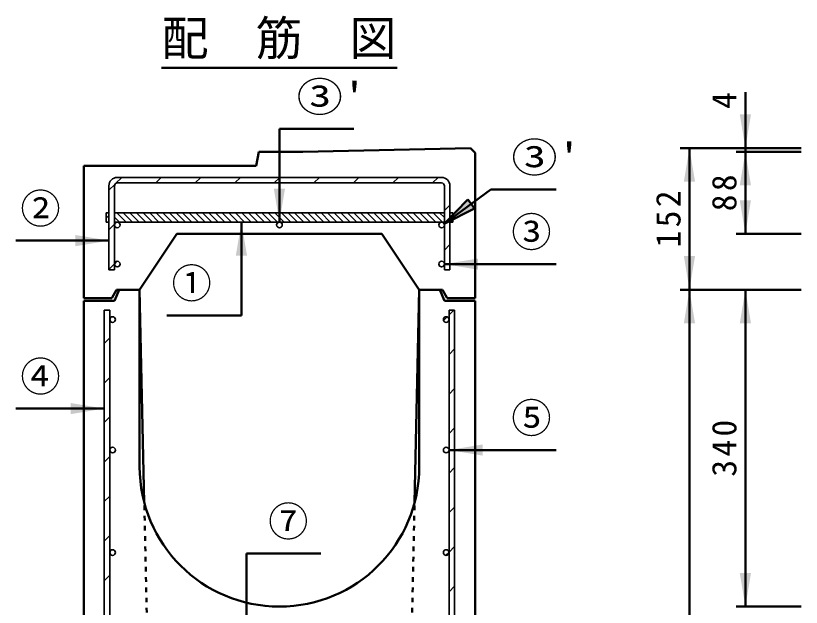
# Model space of a CAD drawing. Units: millimetres, scale not verified. Extents: x 100 to 4105, y 100 to 2870.
# Drawn here: x 1130 to 1973, y 1064 to 1699 of the extents above; entities that cross this region are included whole.
import ezdxf
from ezdxf.enums import TextEntityAlignment as Align

# ---------------------------------------------------------------- set-up
doc = ezdxf.new("R2010")
doc.units = ezdxf.units.MM
doc.header["$LTSCALE"] = 5
doc.linetypes.add('USER2', pattern=[2.2, 1, -1.2])
doc.layers.add('V-nasSTD', color=7, linetype='Continuous', lineweight=35)
doc.styles.add('ＭＳ ゴシック', font='')
doc.styles.get('ＭＳ ゴシック').set_extended_font_data('MS Gothic')

msp = doc.modelspace()

# ---------------------------------------------------------------- hatches: boundary and pattern name
at = {"layer": 'V-nasSTD'}
for points in [[(1918.969, 1593.045), (1912.969, 1557.045), (1906.969, 1593.045)], [(1846.969, 1521.045), (1852.969, 1557.045), (1858.969, 1521.045)], [(1906.969, 1517.045), (1912.969, 1553.045), (1918.969, 1517.045)], [(1406.969, 1513.545), (1412.969, 1477.545), (1418.969, 1513.545)], [(1589.683, 1475.825), (1622.295, 1492.209), (1618.756, 1497.055), (1615.218, 1501.9)], [(1918.969, 1501.045), (1912.969, 1465.045), (1906.969, 1501.045)], [(1378.182, 1441.545), (1372.182, 1477.545), (1366.182, 1441.545)], [(1193.969, 1451.721), (1229.969, 1457.721), (1193.969, 1463.721)], [(1625.969, 1426.545), (1589.969, 1432.545), (1625.969, 1438.545)], [(1858.969, 1441.045), (1852.969, 1405.045), (1846.969, 1441.045)], [(1858.969, 1369.045), (1852.969, 1405.045), (1846.969, 1369.045)], [(1906.969, 1369.045), (1912.969, 1405.045), (1918.969, 1369.045)], [(1188.969, 1271.512), (1224.969, 1277.512), (1188.969, 1283.512)], [(1630.969, 1227.045), (1594.969, 1233.045), (1630.969, 1239.045)], [(1918.969, 1101.045), (1912.969, 1065.045), (1906.969, 1101.045)]]:
    msp.add_hatch(color=256, dxfattribs=at).paths.add_polyline_path(points)

# ---------------------------------------------------------------- linework, layer by layer
at = {"layer": 'V-nasSTD', "lineweight": 50}
for p, q in [((1286.566, 1643.045), (1539.373, 1643.045)), ((1912.969, 1617.045), (1912.969, 1557.045)), ((1412.969, 1577.545), (1412.969, 1477.545)), ((1492.969, 1577.545), (1412.969, 1577.545)), ((1390.969, 1553.045), (1387.969, 1538.045)), ((1390.969, 1553.045), (1437.969, 1553.045)), ((1437.969, 1553.045), (1617.969, 1557.045)), ((1622.969, 1552.045), (1617.969, 1557.045)), ((1622.969, 1396.045), (1622.969, 1552.045)), ((1972.969, 1557.045), (1842.969, 1557.045)), ((1852.969, 1405.045), (1852.969, 1557.045)), ((1972.969, 1553.045), (1902.969, 1553.045)), ((1912.969, 1553.045), (1912.969, 1557.045)), ((1912.969, 1465.045), (1912.969, 1553.045)), ((1202.969, 1396.045), (1202.969, 1538.045)), ((1202.969, 1538.045), (1387.969, 1538.045)), ((1639.969, 1512.545), (1589.683, 1475.825)), ((1709.969, 1512.545), (1639.969, 1512.545)), ((1615.218, 1501.9), (1589.683, 1475.825)), ((1618.756, 1497.055), (1615.218, 1501.9)), ((1589.683, 1475.825), (1622.295, 1492.209)), ((1622.295, 1492.209), (1618.756, 1497.055)), ((1372.182, 1377.545), (1372.182, 1477.545)), ((1302.969, 1465.045), (1262.969, 1405.045)), ((1302.969, 1465.045), (1522.969, 1465.045)), ((1522.969, 1465.045), (1562.969, 1405.045)), ((1972.969, 1465.045), (1902.969, 1465.045)), ((1129.969, 1457.721), (1229.969, 1457.721)), ((1709.969, 1432.545), (1589.969, 1432.545)), ((1232.969, 1396.045), (1237.969, 1405.045)), ((1240.969, 1405.045), (1235.969, 1393.045)), ((1237.969, 1405.045), (1262.969, 1405.045)), ((1262.969, 1405.045), (1240.969, 1405.045)), ((1262.969, 1405.045), (1262.969, 1215.045)), ((1267.965, 1176.654), (1262.969, 1405.045)), ((1557.973, 1176.654), (1562.969, 1405.045)), ((1587.969, 1405.045), (1562.969, 1405.045)), ((1562.969, 1405.045), (1562.969, 1215.045)), ((1562.969, 1405.045), (1584.969, 1405.045)), ((1584.969, 1405.045), (1589.969, 1393.045)), ((1592.969, 1396.045), (1587.969, 1405.045)), ((1972.969, 1405.045), (1842.969, 1405.045)), ((1852.969, 665.045), (1852.969, 1405.045)), ((1912.969, 1065.045), (1912.969, 1405.045)), ((1202.969, 1396.045), (1232.969, 1396.045)), ((1202.969, 1393.045), (1202.969, 665.045)), ((1235.969, 1393.045), (1202.969, 1393.045)), ((1589.969, 1393.045), (1622.969, 1393.045)), ((1622.969, 1396.045), (1592.969, 1396.045)), ((1622.969, 1393.045), (1622.969, 665.045)), ((1292.182, 1377.545), (1372.182, 1377.545)), ((1129.969, 1277.512), (1224.969, 1277.512)), ((1709.969, 1233.045), (1594.969, 1233.045)), ((1377.469, 1122.045), (1377.469, 1022.045)), ((1377.469, 1122.045), (1457.469, 1122.045)), ((1972.969, 1065.045), (1902.969, 1065.045))]:
    msp.add_line(p, q, dxfattribs=at)
at = {"layer": 'V-nasSTD'}
for p, q in [((1229.969, 1511.73), (1236.53, 1518.291)), ((1237.223, 1518.984), (1243.784, 1525.545)), ((1586.969, 1525.545), (1238.969, 1525.545)), ((1586.969, 1525.545), (1238.969, 1525.545)), ((1586.969, 1519.545), (1238.969, 1519.545)), ((1238.969, 1519.545), (1586.969, 1519.545)), ((1280.21, 1519.545), (1286.21, 1525.545)), ((1322.637, 1519.545), (1328.637, 1525.545)), ((1365.063, 1519.545), (1371.063, 1525.545)), ((1407.489, 1519.545), (1413.489, 1525.545)), ((1449.916, 1519.545), (1455.916, 1525.545)), ((1492.342, 1519.545), (1498.342, 1525.545)), ((1534.769, 1519.545), (1540.769, 1525.545)), ((1577.195, 1519.545), (1583.195, 1525.545)), ((1229.969, 1516.545), (1229.969, 1426.545)), ((1229.969, 1516.545), (1229.969, 1487.545)), ((1235.969, 1516.545), (1235.969, 1426.545)), ((1235.969, 1487.545), (1235.969, 1516.545)), ((1589.969, 1426.545), (1589.969, 1516.545)), ((1589.969, 1516.545), (1589.969, 1487.545)), ((1595.969, 1426.545), (1595.969, 1516.545)), ((1595.969, 1487.545), (1595.969, 1516.545)), ((1589.969, 1489.893), (1595.969, 1495.893)), ((1226.969, 1487.545), (1226.969, 1477.545)), ((1226.969, 1487.545), (1229.969, 1487.545)), ((1229.969, 1487.545), (1226.969, 1487.545)), ((1226.969, 1487.545), (1226.969, 1477.545)), ((1226.969, 1484.807), (1229.969, 1481.807)), ((1589.969, 1487.545), (1235.969, 1487.545)), ((1412.969, 1487.545), (1235.969, 1487.545)), ((1238.374, 1487.545), (1248.374, 1477.545)), ((1245.445, 1487.545), (1255.445, 1477.545)), ((1252.516, 1487.545), (1262.516, 1477.545)), ((1259.587, 1487.545), (1269.587, 1477.545)), ((1266.658, 1487.545), (1276.658, 1477.545)), ((1273.729, 1487.545), (1283.729, 1477.545)), ((1280.8, 1487.545), (1290.8, 1477.545)), ((1287.871, 1487.545), (1297.871, 1477.545)), ((1294.942, 1487.545), (1304.942, 1477.545)), ((1302.013, 1487.545), (1312.013, 1477.545)), ((1309.084, 1487.545), (1319.084, 1477.545)), ((1316.155, 1487.545), (1326.155, 1477.545)), ((1323.226, 1487.545), (1333.226, 1477.545)), ((1330.298, 1487.545), (1340.298, 1477.545)), ((1337.369, 1487.545), (1347.369, 1477.545)), ((1344.44, 1487.545), (1354.44, 1477.545)), ((1351.511, 1487.545), (1361.511, 1477.545)), ((1358.582, 1487.545), (1368.582, 1477.545)), ((1365.653, 1487.545), (1375.653, 1477.545)), ((1372.724, 1487.545), (1382.724, 1477.545)), ((1379.795, 1487.545), (1389.795, 1477.545)), ((1386.866, 1487.545), (1396.866, 1477.545)), ((1393.937, 1487.545), (1403.937, 1477.545)), ((1401.008, 1487.545), (1411.008, 1477.545)), ((1408.079, 1487.545), (1418.079, 1477.545)), ((1589.969, 1487.545), (1412.969, 1487.545)), ((1415.15, 1487.545), (1425.15, 1477.545)), ((1422.221, 1487.545), (1432.221, 1477.545)), ((1429.292, 1487.545), (1439.292, 1477.545)), ((1436.364, 1487.545), (1446.364, 1477.545)), ((1443.435, 1487.545), (1453.435, 1477.545)), ((1450.506, 1487.545), (1460.506, 1477.545)), ((1457.577, 1487.545), (1467.577, 1477.545)), ((1464.648, 1487.545), (1474.648, 1477.545)), ((1471.719, 1487.545), (1481.719, 1477.545)), ((1478.79, 1487.545), (1488.79, 1477.545)), ((1485.861, 1487.545), (1495.861, 1477.545)), ((1492.932, 1487.545), (1502.932, 1477.545)), ((1500.003, 1487.545), (1510.003, 1477.545)), ((1507.074, 1487.545), (1517.074, 1477.545)), ((1514.145, 1487.545), (1524.145, 1477.545)), ((1521.216, 1487.545), (1531.216, 1477.545)), ((1528.287, 1487.545), (1538.287, 1477.545)), ((1535.358, 1487.545), (1545.358, 1477.545)), ((1542.43, 1487.545), (1552.43, 1477.545)), ((1549.501, 1487.545), (1559.501, 1477.545)), ((1556.572, 1487.545), (1566.572, 1477.545)), ((1563.643, 1487.545), (1573.643, 1477.545)), ((1570.714, 1487.545), (1580.714, 1477.545)), ((1577.785, 1487.545), (1587.785, 1477.545)), ((1584.856, 1487.545), (1589.969, 1482.431)), ((1595.969, 1487.545), (1598.969, 1487.545)), ((1598.969, 1487.545), (1595.969, 1487.545)), ((1598.969, 1487.545), (1598.969, 1477.545)), ((1598.969, 1477.545), (1598.969, 1487.545)), ((1226.969, 1477.736), (1227.16, 1477.545)), ((1226.969, 1477.545), (1229.969, 1477.545)), ((1226.969, 1477.545), (1229.969, 1477.545)), ((1229.969, 1477.545), (1229.969, 1426.545)), ((1229.969, 1469.304), (1235.969, 1475.304)), ((1235.969, 1482.878), (1241.303, 1477.545)), ((1589.969, 1477.545), (1235.969, 1477.545)), ((1235.969, 1474.545), (1235.969, 1477.545)), ((1235.969, 1477.545), (1238.969, 1477.545)), ((1236.106, 1475.441), (1238.073, 1477.408)), ((1238.969, 1477.545), (1586.969, 1477.545)), ((1586.969, 1477.545), (1589.969, 1477.545)), ((1589.969, 1477.545), (1589.969, 1474.545)), ((1595.969, 1483.502), (1598.969, 1480.502)), ((1595.969, 1477.545), (1598.969, 1477.545)), ((1595.969, 1426.545), (1595.969, 1477.545)), ((1595.969, 1477.545), (1598.969, 1477.545)), ((1235.969, 1432.545), (1235.969, 1474.545)), ((1589.969, 1474.545), (1589.969, 1432.545)), ((1589.969, 1447.466), (1595.969, 1453.466)), ((1235.99, 1432.899), (1238.616, 1435.524)), ((1229.969, 1426.878), (1235.969, 1432.878)), ((1229.969, 1426.545), (1235.969, 1426.545)), ((1229.969, 1426.545), (1235.969, 1426.545)), ((1235.969, 1426.545), (1235.969, 1432.545)), ((1589.969, 1432.545), (1589.969, 1426.545)), ((1589.969, 1426.545), (1595.969, 1426.545)), ((1589.969, 1426.545), (1595.969, 1426.545)), ((1224.969, 1383.045), (1230.969, 1383.045)), ((1230.969, 1383.045), (1224.969, 1383.045)), ((1224.969, 1383.045), (1224.969, 1022.045)), ((1230.969, 1383.045), (1224.969, 1383.045)), ((1224.969, 1383.045), (1224.969, 1022.045)), ((1230.969, 1022.045), (1230.969, 1383.045)), ((1230.969, 1373.045), (1230.969, 1383.045)), ((1594.969, 1383.045), (1600.969, 1383.045)), ((1600.969, 1383.045), (1594.969, 1383.045)), ((1594.969, 1022.045), (1594.969, 1383.045)), ((1594.969, 1377.967), (1600.047, 1383.045)), ((1600.969, 1383.045), (1594.969, 1383.045)), ((1594.969, 1383.045), (1594.969, 1373.045)), ((1600.969, 1383.045), (1600.969, 1022.045)), ((1600.969, 1233.045), (1600.969, 1383.045)), ((1589.117, 1372.115), (1592.899, 1375.897)), ((1230.969, 1233.045), (1230.969, 1373.045)), ((1594.969, 1373.045), (1594.969, 1233.045)), ((1224.969, 1347.379), (1230.969, 1353.379)), ((1594.969, 1335.541), (1600.969, 1341.541)), ((1224.969, 1304.952), (1230.969, 1310.952)), ((1594.969, 1293.115), (1600.969, 1299.115)), ((1224.969, 1262.526), (1230.969, 1268.526)), ((1594.969, 1250.688), (1600.969, 1256.688)), ((1230.969, 1123.045), (1230.969, 1233.045)), ((1235.162, 1230.292), (1236.722, 1231.852)), ((1594.969, 1233.045), (1594.969, 1123.045)), ((1600.969, 1022.045), (1600.969, 1233.045)), ((1224.969, 1220.099), (1230.969, 1226.099)), ((1594.969, 1208.262), (1600.969, 1214.262)), ((1224.969, 1177.673), (1230.969, 1183.673)), ((1594.969, 1165.835), (1600.969, 1171.835)), ((1224.969, 1135.247), (1230.969, 1141.247)), ((1230.969, 1022.045), (1230.969, 1123.045)), ((1591.625, 1120.065), (1594.95, 1123.389)), ((1594.969, 1123.409), (1600.969, 1129.409)), ((1594.969, 1123.045), (1594.969, 1022.045)), ((1224.969, 1092.82), (1230.969, 1098.82)), ((1594.969, 1080.983), (1600.969, 1086.983))]:
    msp.add_line(p, q, dxfattribs=at)
at = {"layer": 'V-nasSTD', "linetype": 'USER2', "lineweight": 50}
for p, q in [((1276.321, 794.693), (1267.965, 1176.654)), ((1549.618, 794.693), (1557.973, 1176.654))]:
    msp.add_line(p, q, dxfattribs=at)
at = {"layer": 'V-nasSTD'}
for centre in [(1238.969, 1474.545), (1412.969, 1474.545), (1586.969, 1474.545), (1238.969, 1432.545), (1238.969, 1432.545), (1586.969, 1432.545), (1586.969, 1432.545), (1233.969, 1373.045), (1233.969, 1373.045), (1591.969, 1373.045), (1591.969, 1373.045), (1233.969, 1233.045), (1233.969, 1233.045), (1591.969, 1233.045), (1591.969, 1233.045), (1233.969, 1123.045), (1233.969, 1123.045), (1591.969, 1123.045), (1591.969, 1123.045)]:
    msp.add_circle(centre, 3, dxfattribs=at)
for centre, radius, start, end in [((1238.969, 1516.545), 9, 90, 180), ((1238.969, 1516.545), 9, 90, 180), ((1238.969, 1516.545), 3, 90, 180), ((1238.969, 1516.545), 3, 90, 180), ((1586.969, 1516.545), 9, 0, 90), ((1586.969, 1516.545), 9, 0, 90), ((1586.969, 1516.545), 3, 0, 90), ((1586.969, 1516.545), 3, 0, 90), ((1238.969, 1474.545), 3, 90, 180), ((1238.969, 1474.545), 3, 180, 90), ((1586.969, 1474.545), 3, 90, 0), ((1586.969, 1474.545), 3, 0, 90)]:
    msp.add_arc(centre, radius, start, end, dxfattribs=at)
at = {"layer": 'V-nasSTD', "lineweight": 50}
for start, end in [(180, 270), (270, 0)]:
    msp.add_arc((1412.969, 1215.045), 150, start, end, dxfattribs=at)

# ---------------------------------------------------------------- texts
at = {"layer": 'V-nasSTD', "style": 'ＭＳ ゴシック'}
for s, height, p in [('配\u3000筋\u3000図', 36.95, (1286.566, 1693.445)), ('②', 31.67, (1134.969, 1507.921)), ('③', 31.67, (1661.769, 1482.745)), ('①', 31.67, (1297.182, 1427.745)), ('④', 31.67, (1134.969, 1327.712)), ('⑤', 31.67, (1661.769, 1283.245)), ('⑦', 31.67, (1400.869, 1172.245))]:
    msp.add_text(s, height=height, dxfattribs=at).set_placement(p, align=Align.TOP_LEFT)
at = {"layer": 'V-nasSTD', "style": 'ＭＳ ゴシック', "width": 1.15}
for p in [(1431.369, 1627.745), (1661.769, 1562.745)]:
    msp.add_text("③'", height=31.67, dxfattribs=at).set_placement(p, align=Align.TOP_LEFT)
at = {"layer": 'V-nasSTD', "style": 'ＭＳ ゴシック'}
msp.add_text('4', height=26.39, rotation=90, dxfattribs=at).set_placement((1876.969, 1599.045), align=Align.TOP_LEFT)
at = {"layer": 'V-nasSTD', "char_height": 26.39, "attachment_point": 1, "rotation": 90, "style": 'ＭＳ ゴシック'}
for s, insert in [('\\T1.2;88', (1876.969, 1489.245)), ('\\T1.2;152', (1816.969, 1450.445)), ('\\T1.2;340', (1876.969, 1204.445))]:
    msp.add_mtext(s, dxfattribs=dict(at, insert=insert))

doc.saveas('drawing.dxf')
